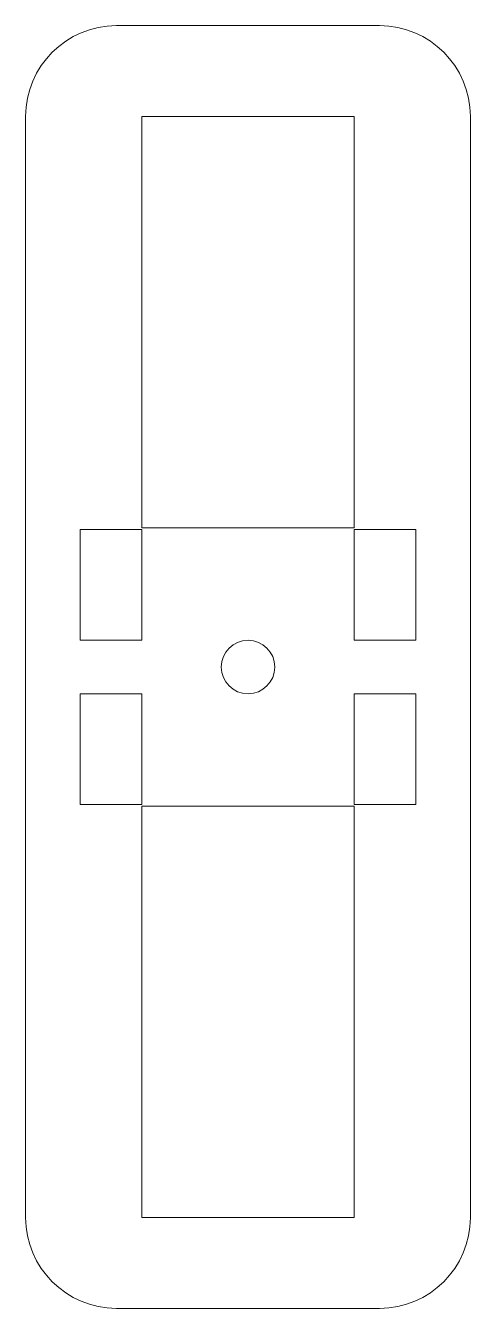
# Model space of a CAD drawing. Header units: millimetres. Extents: x 703.4 to 727.9, y -503.3 to -432.6.
import ezdxf

# ---------------------------------------------------------------- set-up
doc = ezdxf.new("R2010")
doc.units = ezdxf.units.MM

msp = doc.modelspace()

# ---------------------------------------------------------------- linework, layer by layer
at = {"color": 7, "linetype": 'Continuous', "lineweight": 15}
for p, q in [((708.446, -432.61), (722.946, -432.61)), ((703.446, -498.299), (703.446, -437.61)), ((709.846, -437.61), (721.546, -437.61)), ((709.846, -460.28), (709.846, -437.61)), ((721.546, -437.61), (721.546, -460.28)), ((727.946, -498.299), (727.946, -437.61)), ((709.846, -460.38), (706.446, -460.38)), ((706.446, -466.48), (706.446, -460.38)), ((721.546, -460.28), (709.846, -460.28)), ((709.846, -460.38), (709.846, -466.48)), ((721.546, -460.38), (724.946, -460.38)), ((721.546, -460.38), (721.546, -466.48)), ((724.946, -466.48), (724.946, -460.38)), ((709.846, -466.48), (706.446, -466.48)), ((721.546, -466.48), (724.946, -466.48)), ((709.846, -469.43), (706.446, -469.43)), ((706.446, -469.43), (706.446, -475.53)), ((709.846, -475.53), (709.846, -469.43)), ((721.546, -475.53), (721.546, -469.43)), ((721.546, -469.43), (724.946, -469.43)), ((724.946, -469.43), (724.946, -475.53)), ((709.846, -475.53), (706.446, -475.53)), ((721.546, -475.63), (709.846, -475.63)), ((709.846, -475.63), (709.846, -498.299)), ((721.546, -475.53), (724.946, -475.53)), ((721.546, -498.299), (721.546, -475.63)), ((709.846, -498.299), (721.546, -498.299)), ((708.446, -503.299), (722.946, -503.299))]:
    msp.add_line(p, q, dxfattribs=at)
msp.add_circle((715.696, -467.955), 1.475, dxfattribs=at)
for centre, start, end in [((708.446, -437.61), 90, 180), ((722.946, -437.61), 0, 90), ((708.446, -498.299), 180, 270), ((722.946, -498.299), 270, 0)]:
    msp.add_arc(centre, 5, start, end, dxfattribs=at)

doc.saveas('drawing.dxf')
